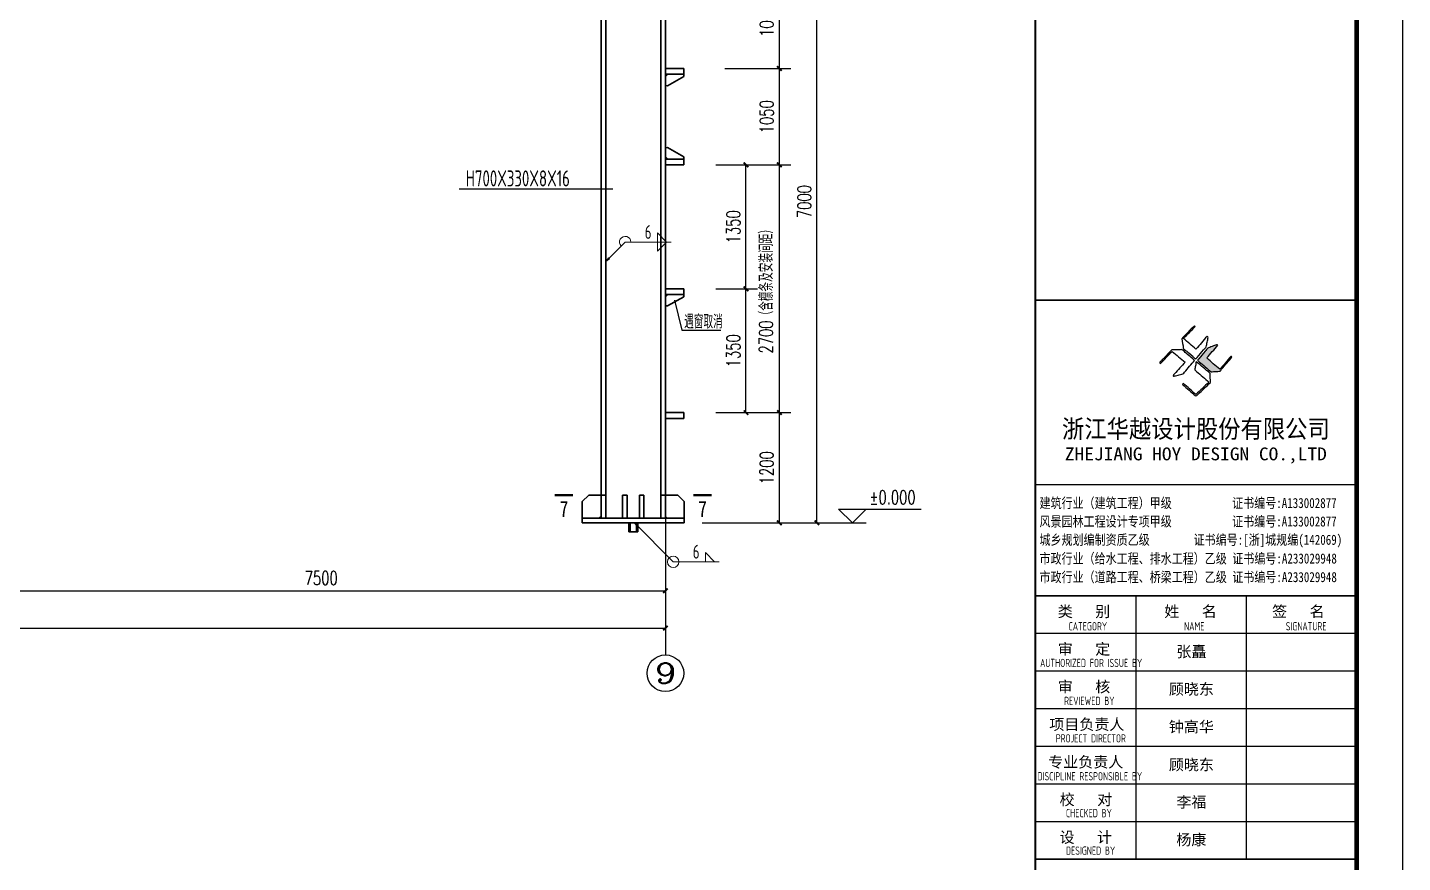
# Model space of a CAD drawing. Extents: x 14475413 to 15955882, y -732572 to -282951.
# Drawn here: x 15676885 to 15706845, y -572788 to -554591 of the extents above; entities that cross this region are included whole.
import ezdxf
from ezdxf.enums import TextEntityAlignment as Align

# ---------------------------------------------------------------- set-up
doc = ezdxf.new("R2010")
doc.units = 0
doc.header["$LTSCALE"] = 1000
doc.header["$MEASUREMENT"] = 0
for name, color, linetype, lineweight in [('10', 7, 'Continuous', 35), ('116', 1, 'Continuous', 35), ('12', 2, 'Continuous', 35), ('14', 2, 'Continuous', 35), ('焊缝标注', 9, 'Continuous', 18)]:
    doc.layers.add(name, color=color, linetype=linetype, lineweight=lineweight)
for name, color, linetype in [('3T_WOOD', 21, 'Continuous'), ('AXIS', 3, 'Continuous'), ('AXIS_TEXT', 7, 'Continuous'), ('BALCONY', 6, 'Continuous'), ('PUB_DIM', 3, 'Continuous'), ('PUB_TEXT', 7, 'Continuous'), ('PUB_TITLE', 4, 'Continuous'), ('TK', 4, 'Continuous')]:
    doc.layers.add(name, color=color, linetype=linetype)
doc.styles.add('-宋体', font='', dxfattribs={"width": 0.8})
doc.styles.add('_TCH_AXIS', font='COMPLEX', dxfattribs={"bigfont": 'GBCBIG'})
doc.styles.add('_TCH_DIM', font='SIMPLEX', dxfattribs={"bigfont": 'GBCBIG'})
doc.styles.add('_TCH_DIM_T3', font='SIMPLEX', dxfattribs={"width": 0.705882, "bigfont": 'GBCBIG'})
doc.styles.add('COMPLEX', font='COMPLEX')
doc.styles.add('FromPkpm', font='Pkpmeng', dxfattribs={"width": 0.7, "bigfont": 'hztxt'})
doc.styles.add('HT', font='simhei.ttf', dxfattribs={"width": 0.8})
doc.styles.add('TSSD_Dimension', font='Tssdeng.shx', dxfattribs={"width": 0.7, "bigfont": 'hztxt.shx'})
doc.styles.add('TSSD_REIN', font='tssdeng.shx', dxfattribs={"width": 0.7, "bigfont": 'tssdchn.shx'})
doc.styles.add('图框字体', font='', dxfattribs={"width": 0.8})
doc.styles.add('图签宋体', font='', dxfattribs={"height": 300})
doc.styles.add('图签黑体', font='simhei.ttf', dxfattribs={"height": 550})
doc.styles.get('-宋体').set_extended_font_data('SimSun')
doc.styles.get('图框字体').set_extended_font_data('NSimSun')
doc.styles.get('图签宋体').set_extended_font_data('NSimSun')
doc.dimstyles.new('_TCH_ARCH&&100', dxfattribs={"dimtxt": 297.5, "dimasz": 100, "dimexe": 250, "dimexo": 300, "dimgap": 126.25, "dimtad": 1, "dimdec": 0, "dimzin": 0, "dimdsep": 46, "dimtxsty": '_TCH_DIM_T3', "dimblk": 'ARCHTICK', "dimcen": 0.09, "dimclrt": 7, "dimazin": 2, "dimtfac": 1, "dimtdec": 0, "dimtix": 1, "dimtmove": 2, "dimatfit": 3, "dimfxl": 0, "dimtolj": 1, "dimtzin": 0, "dimarcsym": 0})

# ---------------------------------------------------------------- blocks, each defined once
blk = doc.blocks.new('w453w53')
at = {"layer": '12', "color": 4}
for p, q in [((473598, 1381074, -5700), (474078, 1381074, -5700)), ((473598, 1380924, -5700), (473598, 1381074, -5700)), ((473598, 1381074, -5700), (474078, 1381074, -5700)), ((473598, 1380924, -5700), (473598, 1380864, -5700)), ((474078, 1380865, -5700), (474018, 1380924, -5700)), ((474078, 1381074, -5700), (474078, 1380925, -5700)), ((473598, 1380864, -5700), (474019, 1380624, -5700)), ((474019, 1380624, -5700), (474078, 1380625, -5700)), ((474078, 1380625, -5700), (474078, 1380865, -5700))]:
    blk.add_line(p, q, dxfattribs=at)
at = {"layer": '12', "color": 4, "elevation": -5700}
blk.add_lwpolyline([(474078, 1380925), (473598, 1380925)], dxfattribs=at)
blk = doc.blocks.new('A$C053D6479')
at = {"layer": 'PUB_TITLE'}
h = blk.add_hatch(color=256, dxfattribs=at)
h.dxf.hatch_style = 1
edge = h.paths.add_edge_path()
edge.add_spline(control_points=[(1026, 827), (1105, 920), (1188, 1008), (1266, 1102)], knot_values=[13, 13, 13, 13, 14, 14, 14, 14], degree=3, periodic=0)
edge.add_spline(control_points=[(1266, 1102), (1258, 1111), (1249, 1119), (1239, 1116)], knot_values=[12, 12, 12, 12, 13, 13, 13, 13], degree=3, periodic=0)
edge.add_spline(control_points=[(1239, 1116), (1210, 1107), (1179, 1092), (1144, 1077)], knot_values=[11, 11, 11, 11, 12, 12, 12, 12], degree=3, periodic=0)
edge.add_spline(control_points=[(1144, 1077), (1109, 1063), (1069, 1053), (1047, 1038)], knot_values=[10, 10, 10, 10, 11, 11, 11, 11], degree=3, periodic=0)
edge.add_spline(control_points=[(1047, 1038), (1028, 1026), (1007, 992), (991, 972)], knot_values=[9, 9, 9, 9, 10, 10, 10, 10], degree=3, periodic=0)
edge.add_spline(control_points=[(991, 972), (942, 913), (899, 868), (849, 810)], knot_values=[8, 8, 8, 8, 9, 9, 9, 9], degree=3, periodic=0)
edge.add_spline(control_points=[(849, 810), (842, 801), (822, 776), (822, 775)], knot_values=[7, 7, 7, 7, 8, 8, 8, 8], degree=3, periodic=0)
edge.add_spline(control_points=[(822, 775), (823, 771), (848, 752), (859, 744)], knot_values=[6, 6, 6, 6, 7, 7, 7, 7], degree=3, periodic=0)
edge.add_spline(control_points=[(859, 744), (949, 670), (1035, 592), (1122, 521)], knot_values=[5, 5, 5, 5, 6, 6, 6, 6], degree=3, periodic=0)
edge.add_spline(control_points=[(1122, 521), (1153, 527), (1185, 530), (1217, 533)], knot_values=[4, 4, 4, 4, 5, 5, 5, 5], degree=3, periodic=0)
edge.add_spline(control_points=[(1217, 533), (1246, 535), (1293, 532), (1316, 542)], knot_values=[3, 3, 3, 3, 4, 4, 4, 4], degree=3, periodic=0)
edge.add_spline(control_points=[(1316, 542), (1327, 547), (1338, 565), (1349, 579)], knot_values=[2, 2, 2, 2, 3, 3, 3, 3], degree=3, periodic=0)
edge.add_spline(control_points=[(1349, 579), (1423, 670), (1507, 759), (1572, 848)], knot_values=[1, 1, 1, 1, 2, 2, 2, 2], degree=3, periodic=0)
edge.add_spline(control_points=[(1572, 848), (1564, 852), (1561, 861), (1551, 862)], knot_values=[0, 0, 0, 0, 1, 1, 1, 1], degree=3, periodic=0)
edge.add_spline(control_points=[(1551, 862), (1469, 769), (1393, 671), (1310, 579)], knot_values=[15, 15, 15, 15, 16, 16, 16, 16], degree=3, periodic=0)
edge.add_spline(control_points=[(1310, 579), (1216, 662), (1118, 742), (1026, 827)], knot_values=[14, 14, 14, 14, 15, 15, 15, 15], degree=3, periodic=0)
at = {"layer": 'TK'}
for points, knots in [([(1031, 1298), (1066, 1286), (1054, 1262), (1045, 1224), (1036, 1188), (1031, 1158), (1024, 1121), (1020, 1104), (1017, 1085), (1012, 1071), (1004, 1052), (976, 1026), (956, 1003), (906, 946), (866, 899), (814, 839), (806, 829), (789, 806), (787, 806), (777, 804), (728, 856), (719, 864), (651, 922), (580, 978), (514, 1036), (509, 1106), (488, 1176), (479, 1247), (570, 1343), (663, 1436), (758, 1526), (764, 1523), (768, 1518), (774, 1515), (693, 1422), (599, 1343), (520, 1249), (607, 1171), (698, 1096), (789, 1021), (874, 1109), (950, 1206), (1031, 1298)], [0, 0, 0, 0, 1, 1, 1, 2, 2, 2, 3, 3, 3, 4, 4, 4, 5, 5, 5, 6, 6, 6, 7, 7, 7, 8, 8, 8, 9, 9, 9, 10, 10, 10, 11, 11, 11, 12, 12, 12, 13, 13, 13, 14, 14, 14, 14]), ([(555, 949), (624, 891), (699, 833), (760, 773), (689, 691), (614, 604), (539, 517), (529, 505), (516, 487), (506, 482), (492, 475), (469, 472), (452, 467), (416, 456), (383, 448), (342, 438), (323, 433), (297, 422), (293, 440), (291, 452), (313, 470), (322, 480), (400, 566), (477, 652), (553, 736), (460, 815), (366, 894), (270, 970), (183, 883), (101, 791), (16, 703), (-18, 714), (9, 735), (28, 755), (103, 838), (192, 930), (266, 1005), (319, 1009), (387, 1005), (442, 1007), (456, 1008), (472, 1011), (485, 1007), (507, 1000), (534, 967), (555, 949)], [0, 0, 0, 0, 1, 1, 1, 2, 2, 2, 3, 3, 3, 4, 4, 4, 5, 5, 5, 6, 6, 6, 7, 7, 7, 8, 8, 8, 9, 9, 9, 10, 10, 10, 11, 11, 11, 12, 12, 12, 13, 13, 13, 14, 14, 14, 15, 15, 15, 15]), ([(1551, 862), (1561, 861), (1564, 852), (1572, 848), (1507, 759), (1423, 670), (1349, 579), (1338, 565), (1327, 547), (1316, 542), (1293, 532), (1246, 535), (1217, 533), (1185, 530), (1153, 527), (1122, 521), (1035, 592), (949, 670), (859, 744), (848, 752), (823, 771), (822, 775), (822, 776), (842, 801), (849, 810), (899, 868), (942, 913), (991, 972), (1007, 992), (1028, 1026), (1047, 1038), (1069, 1053), (1109, 1063), (1144, 1077), (1179, 1092), (1210, 1107), (1239, 1116), (1249, 1119), (1258, 1111), (1266, 1102), (1188, 1008), (1105, 920), (1026, 827), (1118, 742), (1216, 662), (1310, 579), (1393, 671), (1469, 769), (1551, 862)], [0, 0, 0, 0, 1, 1, 1, 2, 2, 2, 3, 3, 3, 4, 4, 4, 5, 5, 5, 6, 6, 6, 7, 7, 7, 8, 8, 8, 9, 9, 9, 10, 10, 10, 11, 11, 11, 12, 12, 12, 13, 13, 13, 14, 14, 14, 15, 15, 15, 16, 16, 16, 16]), ([(1097, 490), (1100, 425), (1106, 361), (1107, 294), (1018, 207), (925, 121), (830, 33), (818, 21), (800, 0), (787, 0), (768, -1), (725, 49), (712, 60), (662, 103), (616, 143), (568, 186), (545, 207), (518, 224), (499, 250), (501, 259), (511, 261), (516, 267), (609, 192), (696, 111), (785, 33), (883, 118), (977, 208), (1070, 298), (992, 373), (892, 456), (803, 534), (791, 544), (768, 561), (766, 569), (761, 588), (776, 634), (780, 655), (785, 690), (788, 721), (795, 746), (897, 661), (998, 576), (1097, 490)], [0, 0, 0, 0, 1, 1, 1, 2, 2, 2, 3, 3, 3, 4, 4, 4, 5, 5, 5, 6, 6, 6, 7, 7, 7, 8, 8, 8, 9, 9, 9, 10, 10, 10, 11, 11, 11, 12, 12, 12, 13, 13, 13, 14, 14, 14, 14])]:
    blk.add_open_spline(points, degree=3, knots=knots, dxfattribs=at)
blk = doc.blocks.new('GeYuanFrame_70858531', base_point=(20.09, 4.53))
at = {"layer": 'PUB_TITLE'}
for points in [[(1433.09, 235.33), (1433.09, 292.73)], [(1457.09, 235.33), (1457.09, 292.73)]]:
    blk.add_lwpolyline(points, dxfattribs=at)
at = {"layer": 'TK'}
for p, q in [((1411.09, 316.93), (1481.09, 316.93)), ((1411.09, 284.53), (1481.09, 284.53)), ((1411.09, 276.33), (1481.09, 276.33)), ((1411.09, 268.13), (1481.09, 268.13)), ((1411.09, 259.93), (1481.09, 259.93)), ((1411.09, 251.73), (1481.09, 251.73)), ((1411.09, 243.53), (1481.09, 243.53)), ((1411.09, 235.33), (1481.09, 235.33)), ((1411.09, 235.33), (1481.09, 235.33))]:
    blk.add_line(p, q, dxfattribs=at)
blk.add_lwpolyline([(20.09, 4.53), (20.09, 598.53), (1491.09, 598.53), (1491.09, 4.53)], close=True, dxfattribs=at)
at = {"layer": 'TK', "const_width": 1}
blk.add_lwpolyline([(45.09, 588.53), (1481.09, 588.53), (1481.09, 14.53), (45.09, 14.53)], close=True, dxfattribs=at)
at = {"layer": 'TK'}
for points, const_width in [([(1411.09, 588.53), (1411.09, 14.53)], 0.4), ([(1411.09, 357.14), (1481.09, 357.14)], 0.35), ([(1411.09, 292.73), (1481.09, 292.73)], 0.35), ([(1411.09, 292.73), (1481.09, 292.73)], 0.35), ([(1411.09, 235.33), (1481.09, 235.33)], 0.35)]:
    blk.add_lwpolyline(points, dxfattribs=dict(at, const_width=const_width))
for points in [[(1411.09, 292.73), (1481.09, 292.73)], [(1411.09, 235.33), (1481.09, 235.33)]]:
    blk.add_lwpolyline(points, dxfattribs=at)
at = {"layer": 'PUB_TITLE', "xscale": 0.01000000000021828, "yscale": 0.01000000000021828, "zscale": 0.01}
blk.add_blockref('A$C053D6479', (1438.19, 336.27), dxfattribs=at)
at = {"layer": 'TK'}
for s, height, style, width, p in [('浙江华越设计股份有限公司', 3.96, 'HT', 0.9, (1446.07, 329.16)), ('ZHEJIANG HOY DESIGN CO.,LTD', 2.8, '图签黑体', 1.11, (1446.06, 323.29))]:
    blk.add_text(s, height=height, dxfattribs=dict(at, style=style, width=width)).set_placement(p, align=Align.MIDDLE)
for s, height, style, width, p in [('建筑行业（建筑工程）甲级           证书编号:A133002877', 2.2, '-宋体', 0.8, (1412, 311.83)), ('风景园林工程设计专项甲级           证书编号:A133002877', 2.2, '-宋体', 0.8, (1412, 307.81)), ('城乡规划编制资质乙级        证书编号:[浙]城规编(142069)', 2.2, '-宋体', 0.8, (1412, 303.82)), ('市政行业（给水工程、排水工程）乙级 证书编号:A233029948', 2.2, '-宋体', 0.8, (1412, 299.74)), ('市政行业（道路工程、桥梁工程）乙级 证书编号:A233029948', 2.2, '-宋体', 0.8, (1412, 295.69)), ('CATEGORY', 1.8, 'TSSD_REIN', 0.7, (1418.32, 285.17)), ('NAME', 1.8, 'TSSD_REIN', 0.7, (1443.51, 285.17)), ('SIGNATURE', 1.8, 'TSSD_REIN', 0.7, (1465.66, 285.17)), ('AUTHORIZED FOR ISSUE BY', 1.8, 'TSSD_REIN', 0.7, (1412.12, 277.17)), ('REVIEWED BY', 1.8, 'TSSD_REIN', 0.7, (1417.36, 268.91)), ('PROJECT DIRECTOR', 1.8, 'TSSD_REIN', 0.7, (1415.55, 260.74)), ('DISCIPLINE RESPONSIBLE BY', 1.8, 'TSSD_REIN', 0.7, (1411.57, 252.48)), ('CHECKED BY', 1.8, 'TSSD_REIN', 0.7, (1417.75, 244.44)), ('DESIGNED BY', 1.8, 'TSSD_REIN', 0.7, (1417.76, 236.27))]:
    blk.add_text(s, height=height, dxfattribs=dict(at, style=style, width=width)).set_placement(p)
at = {"layer": 'TK', "style": '图签宋体'}
for s, p in [('类   别', (1415.97, 288.09)), ('姓   名', (1439.2, 288.09)), ('签   名', (1462.68, 288.09)), ('审   定', (1415.97, 279.89)), ('审   核', (1415.97, 271.69)), ('项目负责人', (1414.13, 263.49)), ('专业负责人', (1413.89, 255.29)), ('校   对', (1416.38, 247.09)), ('设   计', (1416.36, 238.89))]:
    blk.add_text(s, height=2.4, dxfattribs=at).set_placement(p)
at = {"layer": 'TK', "char_height": 2.4, "width": 24, "attachment_point": 5, "style": '图签宋体'}
for s, insert in [('张矗', (1445.09, 280.4)), ('顾晓东', (1445.09, 272.23)), ('钟高华', (1445.09, 264.03)), ('顾晓东', (1445.09, 255.76)), ('李福', (1445.09, 247.63)), ('杨康', (1445.09, 239.43))]:
    blk.add_mtext(s, dxfattribs=dict(at, insert=insert))
blk = doc.blocks.new('_ArchTick')
at = {"color": 0, "linetype": 'ByBlock', "const_width": 0.4}
blk.add_lwpolyline([(-0.5, -0.5), (0.5, 0.5)], dxfattribs=at)
blk = doc.blocks.new('*D810')
at = {"layer": 'Defpoints', "color": 0}
for p in [(15691284, -551384), (15694086, -551384), (15691284, -565385)]:
    blk.add_point(p, dxfattribs=at)
at = {"layer": 'PUB_DIM', "color": 0, "lineweight": -2}
for p, q in [((15691584, -551384), (15694336, -551384)), ((15694086, -565385), (15694086, -551384)), ((15691584, -565385), (15694336, -565385))]:
    blk.add_line(p, q, dxfattribs=at)
at = {"layer": 'PUB_DIM', "color": 0, "lineweight": -2, "xscale": 100, "yscale": 100, "zscale": 100}
for p, rotation in [((15694086, -551384), 90), ((15694086, -565385), 270)]:
    blk.add_blockref('_ArchTick', p, dxfattribs=dict(at, rotation=rotation))
at = {"layer": 'PUB_DIM', "color": 7, "insert": (15693811, -558385), "char_height": 297.5, "attachment_point": 5, "rotation": 90, "style": '_TCH_DIM_T3'}
blk.add_mtext('\\A1;7000', dxfattribs=at)
blk = doc.blocks.new('*D813')
at = {"layer": 'Defpoints', "color": 0}
for p in [(15691778, -562985), (15693267, -562985), (15691778, -565385)]:
    blk.add_point(p, dxfattribs=at)
at = {"layer": 'PUB_DIM', "color": 0, "lineweight": -2}
for p, q in [((15692078, -562985), (15693517, -562985)), ((15693267, -565385), (15693267, -562985)), ((15692078, -565385), (15693517, -565385))]:
    blk.add_line(p, q, dxfattribs=at)
at = {"layer": 'PUB_DIM', "color": 0, "lineweight": -2, "xscale": 100, "yscale": 100, "zscale": 100}
for p, rotation in [((15693267, -562985), 90), ((15693267, -565385), 270)]:
    blk.add_blockref('_ArchTick', p, dxfattribs=dict(at, rotation=rotation))
at = {"layer": 'PUB_DIM', "color": 7, "insert": (15692992, -564185), "char_height": 297.5, "attachment_point": 5, "rotation": 90, "style": '_TCH_DIM_T3'}
blk.add_mtext('\\A1;1200', dxfattribs=at)
blk = doc.blocks.new('*D814')
at = {"layer": 'Defpoints', "color": 0}
for p in [(15691778, -557585), (15693267, -557585), (15691778, -562985)]:
    blk.add_point(p, dxfattribs=at)
at = {"layer": 'PUB_DIM', "color": 0, "lineweight": -2}
for p, q in [((15692078, -557585), (15693517, -557585)), ((15693267, -562985), (15693267, -557585)), ((15692078, -562985), (15693517, -562985))]:
    blk.add_line(p, q, dxfattribs=at)
at = {"layer": 'PUB_DIM', "color": 0, "lineweight": -2, "xscale": 100, "yscale": 100, "zscale": 100}
for p, rotation in [((15693267, -557585), 90), ((15693267, -562985), 270)]:
    blk.add_blockref('_ArchTick', p, dxfattribs=dict(at, rotation=rotation))
at = {"layer": 'PUB_DIM', "color": 7, "insert": (15692982, -560285), "char_height": 297.5, "attachment_point": 5, "rotation": 90, "style": '_TCH_DIM_T3'}
blk.add_mtext('\\A1;2700（含檩条及安装间距）', dxfattribs=at)
blk = doc.blocks.new('*D815')
at = {"layer": 'Defpoints', "color": 0}
for p in [(15691778, -555485), (15693267, -555485), (15691778, -557585)]:
    blk.add_point(p, dxfattribs=at)
at = {"layer": 'PUB_DIM', "color": 0, "lineweight": -2}
for p, q in [((15692078, -555485), (15693517, -555485)), ((15693267, -557585), (15693267, -555485)), ((15692078, -557585), (15693517, -557585))]:
    blk.add_line(p, q, dxfattribs=at)
at = {"layer": 'PUB_DIM', "color": 0, "lineweight": -2, "xscale": 100, "yscale": 100, "zscale": 100}
for p, rotation in [((15693267, -555485), 90), ((15693267, -557585), 270)]:
    blk.add_blockref('_ArchTick', p, dxfattribs=dict(at, rotation=rotation))
at = {"layer": 'PUB_DIM', "color": 7, "insert": (15692992, -556535), "char_height": 297.5, "attachment_point": 5, "rotation": 90, "style": '_TCH_DIM_T3'}
blk.add_mtext('\\A1;1050', dxfattribs=at)
blk = doc.blocks.new('*D816')
at = {"layer": 'Defpoints', "color": 0}
for p in [(15691778, -553385), (15693267, -553385), (15691778, -555485)]:
    blk.add_point(p, dxfattribs=at)
at = {"layer": 'PUB_DIM', "color": 0, "lineweight": -2}
for p, q in [((15692078, -553385), (15693517, -553385)), ((15693267, -555485), (15693267, -553385)), ((15692078, -555485), (15693517, -555485))]:
    blk.add_line(p, q, dxfattribs=at)
at = {"layer": 'PUB_DIM', "color": 0, "lineweight": -2, "xscale": 100, "yscale": 100, "zscale": 100}
for p, rotation in [((15693267, -553385), 90), ((15693267, -555485), 270)]:
    blk.add_blockref('_ArchTick', p, dxfattribs=dict(at, rotation=rotation))
at = {"layer": 'PUB_DIM', "color": 7, "insert": (15692992, -554435), "char_height": 297.5, "attachment_point": 5, "rotation": 90, "style": '_TCH_DIM_T3'}
blk.add_mtext('\\A1;1050', dxfattribs=at)
blk = doc.blocks.new('*D821')
at = {"layer": 'Defpoints', "color": 0}
for p in [(15691580, -560285), (15692540, -560285), (15691580, -562985)]:
    blk.add_point(p, dxfattribs=at)
at = {"layer": 'PUB_DIM', "color": 0, "lineweight": -2}
for p, q in [((15691880, -560285), (15692790, -560285)), ((15692540, -562985), (15692540, -560285)), ((15691880, -562985), (15692790, -562985))]:
    blk.add_line(p, q, dxfattribs=at)
at = {"layer": 'PUB_DIM', "color": 0, "lineweight": -2, "xscale": 100, "yscale": 100, "zscale": 100}
for p, rotation in [((15692540, -560285), 90), ((15692540, -562985), 270)]:
    blk.add_blockref('_ArchTick', p, dxfattribs=dict(at, rotation=rotation))
at = {"layer": 'PUB_DIM', "color": 7, "insert": (15692265, -561635), "char_height": 297.5, "attachment_point": 5, "rotation": 90, "style": '_TCH_DIM_T3'}
blk.add_mtext('\\A1;1350', dxfattribs=at)
blk = doc.blocks.new('*D822')
at = {"layer": 'Defpoints', "color": 0}
for p in [(15691580, -557585), (15692540, -557585), (15691580, -560285)]:
    blk.add_point(p, dxfattribs=at)
at = {"layer": 'PUB_DIM', "color": 0, "lineweight": -2}
for p, q in [((15691880, -557585), (15692790, -557585)), ((15692540, -560285), (15692540, -557585)), ((15691880, -560285), (15692790, -560285))]:
    blk.add_line(p, q, dxfattribs=at)
at = {"layer": 'PUB_DIM', "color": 0, "lineweight": -2, "xscale": 100, "yscale": 100, "zscale": 100}
for p, rotation in [((15692540, -557585), 90), ((15692540, -560285), 270)]:
    blk.add_blockref('_ArchTick', p, dxfattribs=dict(at, rotation=rotation))
at = {"layer": 'PUB_DIM', "color": 7, "insert": (15692265, -558935), "char_height": 297.5, "attachment_point": 5, "rotation": 90, "style": '_TCH_DIM_T3'}
blk.add_mtext('\\A1;1350', dxfattribs=at)
blk = doc.blocks.new('*D909')
at = {"layer": 'Defpoints', "color": 0}
for p in [(15630784, -564947), (15690784, -564947), (15690784, -566866)]:
    blk.add_point(p, dxfattribs=at)
at = {"layer": 'PUB_DIM', "color": 0, "lineweight": -2}
for p, q in [((15630784, -565247), (15630784, -567116)), ((15690784, -565247), (15690784, -567116)), ((15630784, -566866), (15690784, -566866))]:
    blk.add_line(p, q, dxfattribs=at)
at = {"layer": 'PUB_DIM', "color": 0, "lineweight": -2, "xscale": 100, "yscale": 100, "zscale": 100, "rotation": 180}
blk.add_blockref('_ArchTick', (15630784, -566866), dxfattribs=at)
at = {"layer": 'PUB_DIM', "color": 0, "lineweight": -2, "xscale": 100, "yscale": 100, "zscale": 100}
blk.add_blockref('_ArchTick', (15690784, -566866), dxfattribs=at)
at = {"layer": 'PUB_DIM', "color": 7, "insert": (15660784, -566591), "char_height": 297.5, "attachment_point": 5, "style": '_TCH_DIM_T3'}
blk.add_mtext('\\A1;30000', dxfattribs=at)
blk = doc.blocks.new('*D911')
at = {"layer": 'Defpoints', "color": 0}
for p in [(15630784, -565997), (15690784, -565997), (15690784, -567679)]:
    blk.add_point(p, dxfattribs=at)
at = {"layer": 'PUB_DIM', "color": 0, "lineweight": -2}
for p, q in [((15630784, -566297), (15630784, -567929)), ((15690784, -566297), (15690784, -567929)), ((15630784, -567679), (15690784, -567679))]:
    blk.add_line(p, q, dxfattribs=at)
at = {"layer": 'PUB_DIM', "color": 0, "lineweight": -2, "xscale": 100, "yscale": 100, "zscale": 100, "rotation": 180}
blk.add_blockref('_ArchTick', (15630784, -567679), dxfattribs=at)
at = {"layer": 'PUB_DIM', "color": 0, "lineweight": -2, "xscale": 100, "yscale": 100, "zscale": 100}
blk.add_blockref('_ArchTick', (15690784, -567679), dxfattribs=at)
at = {"layer": 'PUB_DIM', "color": 7, "insert": (15660784, -567404), "char_height": 297.5, "attachment_point": 5, "style": '_TCH_DIM_T3'}
blk.add_mtext('\\A1;30000', dxfattribs=at)
blk = doc.blocks.new('_AXISO')
blk.add_circle((0, 0), 0.5)
at = {"layer": 'AXIS_TEXT', "style": 'COMPLEX', "width": 1.041667}
blk.add_attdef('A', text='', height=0.56, dxfattribs=at).set_placement((-0.25, -0.28), (0.25, -0.28), align=Align.FIT)
blk = doc.blocks.new('*D919')
at = {"layer": 'Defpoints', "color": 0}
for p in [(15675784, -564947), (15690784, -564947), (15690784, -566866)]:
    blk.add_point(p, dxfattribs=at)
at = {"layer": 'PUB_DIM', "color": 0, "lineweight": -2}
for p, q in [((15675784, -565247), (15675784, -567116)), ((15690784, -565247), (15690784, -567116)), ((15675784, -566866), (15690784, -566866))]:
    blk.add_line(p, q, dxfattribs=at)
at = {"layer": 'PUB_DIM', "color": 0, "lineweight": -2, "xscale": 100, "yscale": 100, "zscale": 100, "rotation": 180}
blk.add_blockref('_ArchTick', (15675784, -566866), dxfattribs=at)
at = {"layer": 'PUB_DIM', "color": 0, "lineweight": -2, "xscale": 100, "yscale": 100, "zscale": 100}
blk.add_blockref('_ArchTick', (15690784, -566866), dxfattribs=at)
at = {"layer": 'PUB_DIM', "color": 7, "insert": (15683284, -566591), "char_height": 297.5, "attachment_point": 5, "style": '_TCH_DIM_T3'}
blk.add_mtext('\\A1;7500', dxfattribs=at)
blk = doc.blocks.new('*D921')
at = {"layer": 'Defpoints', "color": 0}
for p in [(15630784, -565997), (15690784, -565997), (15690784, -567679)]:
    blk.add_point(p, dxfattribs=at)
at = {"layer": 'PUB_DIM', "color": 0, "lineweight": -2}
for p, q in [((15630784, -566297), (15630784, -567929)), ((15690784, -566297), (15690784, -567929)), ((15630784, -567679), (15690784, -567679))]:
    blk.add_line(p, q, dxfattribs=at)
at = {"layer": 'PUB_DIM', "color": 0, "lineweight": -2, "xscale": 100, "yscale": 100, "zscale": 100, "rotation": 180}
blk.add_blockref('_ArchTick', (15630784, -567679), dxfattribs=at)
at = {"layer": 'PUB_DIM', "color": 0, "lineweight": -2, "xscale": 100, "yscale": 100, "zscale": 100}
blk.add_blockref('_ArchTick', (15690784, -567679), dxfattribs=at)
at = {"layer": 'PUB_DIM', "color": 7, "insert": (15660784, -567404), "char_height": 297.5, "attachment_point": 5, "style": '_TCH_DIM_T3'}
blk.add_mtext('\\A1;30000', dxfattribs=at)

msp = doc.modelspace()

# ---------------------------------------------------------------- hatches: boundary and pattern name
at = {"layer": '焊缝标注'}
for points in [[(15689483.8, -559692), (15689565.1, -559631.9), (15689543.9, -559610.7)], [(15690108.8, -565384.5), (15690168.7, -565465.9), (15690189.9, -565444.8)]]:
    msp.add_hatch(color=256, dxfattribs=at).paths.add_polyline_path(points)

# ---------------------------------------------------------------- linework, layer by layer
at = {"color": 3, "lineweight": 35, "ltscale": 100}
for p, q in [((15689383.8, -565284.5), (15689383.8, -551384.5)), ((15689483.8, -565284.5), (15689483.8, -551384.5)), ((15690683.8, -565284.5), (15690683.8, -551384.5)), ((15690783.8, -565284.5), (15690783.8, -551384.5))]:
    msp.add_line(p, q, dxfattribs=at)
at = {"layer": '10', "lineweight": 35, "ltscale": 100, "const_width": 50}
for points in [[(15688373.8, -564784.5), (15688773.8, -564784.5)], [(15691793.8, -564784.5), (15691393.8, -564784.5)]]:
    msp.add_lwpolyline(points, dxfattribs=at)
at = {"layer": '116', "lineweight": 35, "ltscale": 100}
for p, q in [((15689983.8, -565384.5), (15689983.8, -565584.5)), ((15689983.8, -565584.5), (15690183.8, -565584.5)), ((15690013.8, -565384.5), (15690013.8, -565584.5)), ((15690153.8, -565384.5), (15690153.8, -565584.5)), ((15690183.8, -565384.5), (15690183.8, -565584.5))]:
    msp.add_line(p, q, dxfattribs=at)
at = {"layer": '12', "color": 4}
for p, q in [((15691183.7, -562984.6), (15690783.8, -562984.6)), ((15691183.7, -562984.6), (15690783.8, -562984.6)), ((15691183.6, -563109.6), (15691183.7, -562984.6))]:
    msp.add_line(p, q, dxfattribs=at)
msp.add_lwpolyline([(15690783.7, -563109.2), (15691183.6, -563109.2)], dxfattribs=at)
at = {"layer": '14', "lineweight": 35, "ltscale": 100}
for p, q in [((15688973.8, -564924.5), (15689113.8, -564784.5)), ((15688973.8, -565284.5), (15688973.8, -564924.5)), ((15689113.8, -564784.5), (15689383.8, -564784.5)), ((15689383.8, -564784.5), (15689383.8, -565244.5)), ((15689383.8, -565284.5), (15689383.8, -564784.5)), ((15689383.8, -564784.5), (15689483.8, -564784.5)), ((15689483.8, -564784.5), (15689483.8, -565284.5)), ((15689850.4, -565284.5), (15689850.4, -564784.5)), ((15689850.4, -564784.5), (15689950.4, -564784.5)), ((15689950.4, -564784.5), (15689950.4, -565284.5)), ((15690217.1, -565284.5), (15690217.1, -564784.5)), ((15690217.1, -564784.5), (15690317.1, -564784.5)), ((15690317.1, -564784.5), (15690317.1, -565284.5)), ((15690683.8, -565284.5), (15690683.8, -564784.5)), ((15690683.8, -564784.5), (15690783.8, -564784.5)), ((15690783.8, -564784.5), (15690783.8, -565244.5)), ((15691053.8, -564784.5), (15690783.8, -564784.5)), ((15690783.8, -564784.5), (15690783.8, -565284.5)), ((15691193.8, -564924.5), (15691053.8, -564784.5)), ((15691193.8, -565284.5), (15691193.8, -564924.5)), ((15688973.8, -565384.5), (15688973.8, -565284.5)), ((15688973.8, -565284.5), (15691193.8, -565284.5)), ((15689343.8, -565284.5), (15688973.8, -565284.5)), ((15689383.8, -565244.5), (15689343.8, -565284.5)), ((15689483.8, -565284.5), (15689383.8, -565284.5)), ((15689950.4, -565284.5), (15689850.4, -565284.5)), ((15690317.1, -565284.5), (15690217.1, -565284.5)), ((15690783.8, -565284.5), (15690683.8, -565284.5)), ((15690783.8, -565244.5), (15690823.8, -565284.5)), ((15690823.8, -565284.5), (15691193.8, -565284.5)), ((15691193.8, -565284.5), (15691193.8, -565384.5)), ((15691193.8, -565384.5), (15688973.8, -565384.5))]:
    msp.add_line(p, q, dxfattribs=at)
at = {"layer": 'AXIS'}
msp.add_line((15690783.8, -565885.3), (15690783.8, -568264.2), dxfattribs=at)
at = {"layer": 'BALCONY'}
msp.add_line((15686288.5, -558107.1), (15689641.6, -558107.1), dxfattribs=at)
msp.add_line((15686288.5, -558107.1), (15689641.6, -558107.1), dxfattribs=at)
msp.add_lwpolyline([(15690979.1, -560535.3), (15691141.6, -561184.3), (15691995, -561184.3)], dxfattribs=at)
at = {"layer": 'PUB_DIM'}
for p, q in [((15694857.8, -565384.6), (15694557.8, -565084.6)), ((15694557.8, -565084.6), (15696357.8, -565084.6)), ((15694857.8, -565384.6), (15695157.8, -565084.6)), ((15693883.5, -565384.6), (15695157.8, -565384.6))]:
    msp.add_line(p, q, dxfattribs=at)
at = {"layer": '焊缝标注', "lineweight": 18, "ltscale": 100}
for p, q in [((15689483.8, -559692), (15689908.2, -559267.9)), ((15689908.2, -559267.9), (15690908.2, -559267.9)), ((15690608.2, -559067.9), (15690808.2, -559267.9)), ((15690608.2, -559267.9), (15690608.2, -559067.9)), ((15690608.2, -559467.9), (15690808.2, -559267.9)), ((15690608.2, -559267.9), (15690608.2, -559467.9)), ((15690108.8, -565384.5), (15690954.9, -566235.3)), ((15690954.9, -566235.3), (15691954.9, -566235.3)), ((15691654.9, -566035.3), (15691854.9, -566235.3)), ((15691654.9, -566235.3), (15691654.9, -566035.3))]:
    msp.add_line(p, q, dxfattribs=at)
at = {"layer": '焊缝标注', "linetype": 'Continuous'}
for points in [[(15689483.8, -559692), (15689565.1, -559631.9), (15689543.9, -559610.7)], [(15690108.8, -565384.5), (15690168.7, -565465.9), (15690189.9, -565444.8)]]:
    msp.add_lwpolyline(points, close=True, dxfattribs=at)
at = {"layer": '焊缝标注', "lineweight": 18, "ltscale": 100}
msp.add_circle((15690954.9, -566235.3), 125, dxfattribs=at)
msp.add_arc((15689908.2, -559267.9), 125, 0, 224.97682, dxfattribs=at)

# ---------------------------------------------------------------- block references
at = {"extrusion": (0, 0, -1), "xscale": 0.833125002682209, "yscale": 0.8331249952316284, "zscale": -0.8331250001039336}
for p in [(-16085750.2, -1706092, -4748.8), (-16085750.2, -1710892, -4748.8)]:
    msp.add_blockref('w453w53', p, dxfattribs=at)
at = {"xscale": 0.833125002682209, "yscale": 0.8331249952316284, "zscale": 0.8331250001039336, "rotation": 180}
msp.add_blockref('w453w53', (16085750.2, 593022.8, 4748.8), dxfattribs=at)
at = {"layer": '3T_WOOD', "xscale": 100, "yscale": 100, "zscale": 100}
msp.add_blockref('GeYuanFrame_70858531', (15559744.5, -595793.7), dxfattribs=at)
at = {"layer": 'AXIS'}
ref = msp.add_blockref('_AXISO', (15690783.8, -568664.2), dxfattribs=dict(at, xscale=800, yscale=800, zscale=800))
ref.add_attrib('A', '9', dxfattribs={"layer": 'AXIS_TEXT', "ltscale": 0.5, "height": 452.5, "style": '_TCH_AXIS', "width": 1.5}).set_placement((15690557.5, -568890.5), (15691010.1, -568890.5), align=Align.FIT)

# ---------------------------------------------------------------- texts
at = {"layer": '10', "lineweight": 25, "style": '图框字体', "width": 0.8}
for p in [(15688573.8, -565084.5), (15691593.8, -565084.5)]:
    msp.add_text('7', height=350, dxfattribs=at).set_placement(p, align=Align.MIDDLE_CENTER)
at = {"layer": 'BALCONY', "style": 'TSSD_Dimension', "width": 0.7}
for s, height, p in [('H700X330X8X16', 350, (15687567.7, -557879.1)), ('遇窗取消', 300, (15691613.2, -560985.5))]:
    msp.add_text(s, height=height, dxfattribs=at).set_placement(p, align=Align.MIDDLE)
at = {"layer": 'PUB_TEXT', "style": '_TCH_DIM', "width": 0.705882}
msp.add_text('%%P0.000', height=297.5, dxfattribs=at).set_placement((15695227.8, -564979.6))
at = {"layer": '焊缝标注', "lineweight": 25, "style": 'FromPkpm', "width": 0.7}
for p in [(15690408.2, -559197.9), (15691454.9, -566165.3)]:
    msp.add_text('6', height=300, dxfattribs=at).set_placement(p, align=Align.CENTER)

# ---------------------------------------------------------------- dimensions: what is measured, and where the dimension line sits
at = {"layer": 'PUB_DIM'}
for p1, p2, distance, text, picture, middle in [((15691283.8, -565384.6), (15691283.8, -551384.5), -2802.5, '7000', '*D810', (15693811.3, -558384.5)), ((15691579.7, -560284.6), (15691579.7, -557584.6), -960.1, '1350', '*D822', (15692264.7, -558934.6)), ((15691579.7, -562984.6), (15691579.7, -560284.6), -960.1, '1350', '*D821', (15692264.7, -561634.6)), ((15630783.8, -564946.6), (15690783.8, -564946.6), -1919.1, '30000', '*D909', (15660783.8, -566590.7)), ((15675783.8, -564946.6), (15690783.8, -564946.6), -1919.1, '7500', '*D919', (15683283.8, -566590.7)), ((15630783.8, -565996.5), (15690783.8, -565996.5), -1682.5, '30000', '*D911', (15660783.8, -567404.1)), ((15630783.8, -565996.5), (15690783.8, -565996.5), -1682.5, '30000', '*D921', (15660783.8, -567404.1))]:
    dim = msp.add_aligned_dim(p1=p1, p2=p2, distance=distance, text=text, dimstyle='_TCH_ARCH&&100', dxfattribs=at)
    dim.commit()
    dim.dimension.update_dxf_attribs({"geometry": picture, "text_midpoint": middle})
at = {"layer": 'PUB_DIM', "color": 2}
for p1, p2, text, picture, middle in [((15691778.2, -555484.6), (15691778.2, -553384.6), '1050', '*D816', (15692991.9, -554434.6)), ((15691778.2, -557584.6), (15691778.2, -555484.6), '1050', '*D815', (15692991.9, -556534.6)), ((15691778.2, -562984.6), (15691778.2, -557584.6), '2700（含檩条及安装间距）', '*D814', (15692982, -560284.6)), ((15691778.2, -565384.6), (15691778.2, -562984.6), '1200', '*D813', (15692991.9, -564184.6))]:
    dim = msp.add_aligned_dim(p1=p1, p2=p2, distance=-1488.7, text=text, dimstyle='_TCH_ARCH&&100', dxfattribs=at)
    dim.commit()
    dim.dimension.update_dxf_attribs({"geometry": picture, "text_midpoint": middle})

doc.saveas('drawing.dxf')
